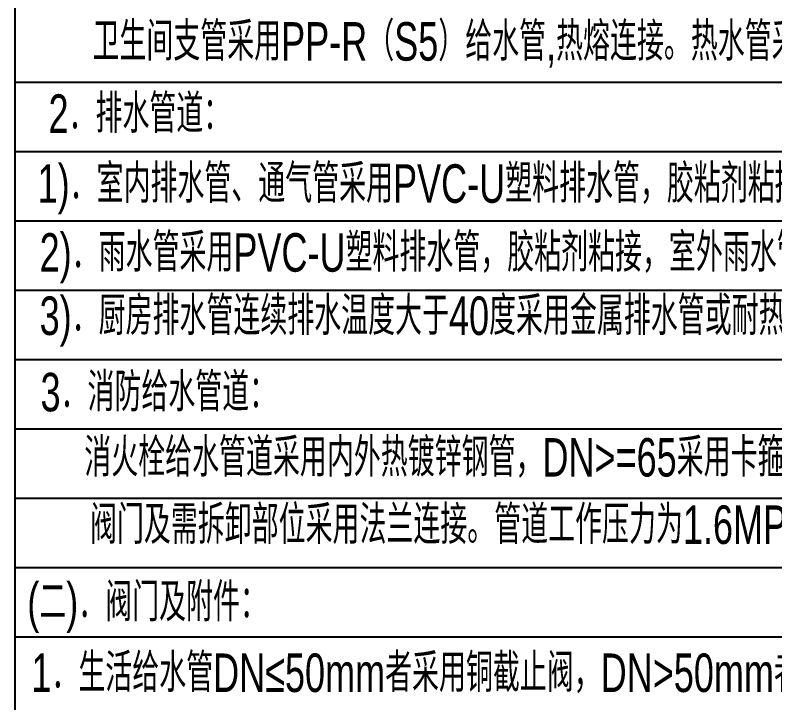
# Model space of a CAD drawing. Extents: x 1885024 to 3176456, y 18406040 to 18858640.
# Drawn here: x 2429003 to 2438868, y 18743207 to 18752137 of the extents above; entities that cross this region are included whole.
import ezdxf

# ---------------------------------------------------------------- set-up
doc = ezdxf.new("R2010")
doc.units = 0
doc.header["$LTSCALE"] = 1000
doc.header["$MEASUREMENT"] = 0
doc.layers.add('JZ_0', color=7, linetype='Continuous')
doc.layers.add('JZ_TEXT', color=42, linetype='Continuous')
doc.styles.add('gps_hz', font='hztxt_e.shx', dxfattribs={"width": 0.7, "bigfont": 'hztxt.shx'})

msp = doc.modelspace()

# ---------------------------------------------------------------- linework, layer by layer
at = {"layer": 'JZ_0', "color": 8}
for p, q in [((2429003.2, 18717965.8), (2429003.2, 18769265.8)), ((2429003.2, 18751265.8), (2448733.1, 18751265.8)), ((2429003.2, 18750365.8), (2448733.1, 18750365.8)), ((2429003.2, 18749465.8), (2448733.1, 18749465.8)), ((2429003.2, 18748565.8), (2448733.1, 18748565.8)), ((2429003.2, 18747665.8), (2448733.1, 18747665.8)), ((2429003.2, 18746765.8), (2448733.1, 18746765.8)), ((2429003.2, 18745865.8), (2448733.1, 18745865.8)), ((2429003.2, 18744965.8), (2448733.1, 18744965.8)), ((2429003.2, 18744065.8), (2448733.1, 18744065.8))]:
    msp.add_line(p, q, dxfattribs=at)

# ---------------------------------------------------------------- texts
at = {"layer": 'JZ_TEXT', "style": 'gps_hz', "width": 0.7}
for s, p in [('卫生间支管采用PP-R（S5）给水管,热熔连接。热水管采用PP-R管(热水型)(管系列S3.2)，热熔连接；', (2430006.9, 18751546.6)), ('2．排水管道：', (2429435.9, 18750608.9)), ('1)．室内排水管、通气管采用PVC-U塑料排水管，胶粘剂粘接；', (2429294.2, 18749700.7)), ('2)．雨水管采用PVC-U塑料排水管，胶粘剂粘接，室外雨水管采用防紫外线型PVC-U塑料排水管；', (2429320.8, 18748806.1)), ('3)．厨房排水管连续排水温度大于40度采用金属排水管或耐热塑料排水管。', (2429320.8, 18747984)), ('3．消防给水管道：', (2429332.1, 18746992.5)), ('消火栓给水管道采用内外热镀锌钢管，DN>=65采用卡箍连接，DN<65采用丝扣连接，', (2429900.8, 18746145.4)), ('阀门及需拆卸部位采用法兰连接。管道工作压力为1.6MPa。', (2429974.9, 18745270.5)), ('(二)．阀门及附件：', (2429160.4, 18744264.9)), ('1．生活给水管DN≤50mm者采用铜截止阀，DN>50mm者采用铜闸阀，', (2429213.5, 18743347.7))]:
    msp.add_text(s, height=500, dxfattribs=at).set_placement(p)

doc.saveas('drawing.dxf')
